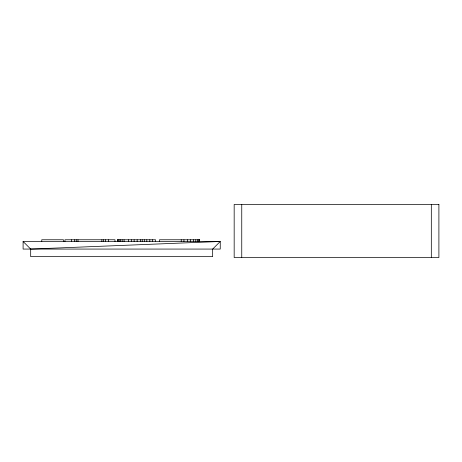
<?xml version="1.0" encoding="UTF-8"?>
<svg xmlns="http://www.w3.org/2000/svg" width="462" height="462" viewBox="0 0 462 462"><rect width="100%" height="100%" fill="white"/><g stroke="black" fill="none" stroke-linecap="round" stroke-linejoin="round"><path stroke-width="0.69" d="M30.683 249.07L220.247 241.482L220.247 249.07L23.1 249.07L23.1 241.482L220.247 241.482L212.664 249.07L212.664 256.653L30.683 256.653L30.683 249.07L23.1 241.482M431.317 204.458L431.317 257.542M241.753 204.458L241.753 257.542M199.653 241.482L199.653 239.766L159.494 239.766L159.494 241.482M198.689 239.766L198.689 241.482M197.482 239.766L197.482 241.482M195.796 239.766L195.796 241.482M193.393 239.766L193.393 241.482M190.621 239.766L190.621 241.482M187.468 239.766L187.468 241.482M183.94 239.766L183.94 241.482M181.237 239.766L181.237 241.482M155.532 241.482L155.532 239.766L117.412 239.766L117.412 241.482M152.61 239.766L152.61 241.482M149.815 239.766L149.815 241.482M146.824 239.766L146.824 241.482M144.311 239.766L144.311 241.482M142.215 239.766L142.215 241.482M140.488 239.766L140.488 241.482M137.139 239.766L137.139 241.482M134.119 239.766L134.119 241.482M131.312 239.766L131.312 241.482M128.598 239.766L128.598 241.482M124.064 239.766L124.064 241.482M122.159 239.766L122.159 241.482M120.495 239.766L120.495 241.482M119.144 239.766L119.144 241.482M118.18 239.766L118.18 241.482M117.602 239.766L117.602 241.482M114.992 241.482L114.992 239.766L64.946 239.766L64.946 241.482M108.466 239.766L108.466 241.482M105.348 239.766L105.348 241.482M103.344 239.766L103.344 241.482M101.871 239.766L101.871 241.482M77.991 239.766L77.991 241.482M76.218 239.766L76.218 241.482M74.342 239.766L74.342 241.482M71.362 239.766L71.362 241.482M63.433 241.482L63.433 239.766L41.759 239.766L41.759 241.482M438.9 204.458L234.17 204.458L234.17 257.542L438.9 257.542L438.9 204.458M199.411 241.482L199.411 239.766L199.376 241.482"/></g></svg>
